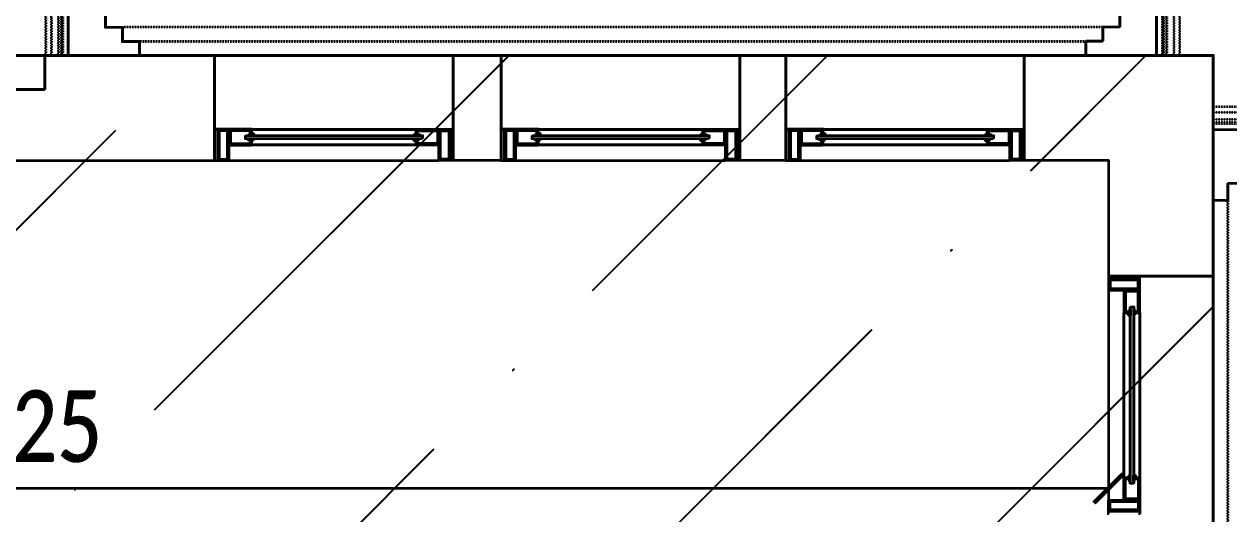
# Model space of a CAD drawing. Header units: inches. Extents: x 4821 to 127877, y 58012 to 433683.
# Drawn here: x 83571 to 87818, y 164339 to 166065 of the extents above; entities that cross this region are included whole.
import ezdxf

# ---------------------------------------------------------------- set-up
doc = ezdxf.new("R2010")
doc.units = ezdxf.units.IN
doc.header["$MEASUREMENT"] = 0
doc.linetypes.add('104-TYPICAL FLOOR$0$HIDDEN', pattern=[0.375, 0.25, -0.125])
for name, color, linetype in [('A-ANNO-DIMS', 90, 'Continuous'), ('A-ELV', 11, 'Continuous'), ('A-LIN-10', 8, 'Continuous'), ('A-WAL-CMU', 7, 'Continuous'), ('A-WALL', 53, 'Continuous'), ('A-WIN', 141, 'Continuous')]:
    doc.layers.add(name, color=color, linetype=linetype)
doc.styles.add('T25-100', font='calibri.ttf', dxfattribs={"width": 0.8, "height": 250})
doc.dimstyles.new('D100', dxfattribs={"dimtxt": 250, "dimasz": 100, "dimexe": 0.18, "dimexo": 0.0625, "dimgap": 90, "dimtad": 1, "dimdec": 0, "dimrnd": 5, "dimzin": 9, "dimdsep": 46, "dimtxsty": 'T25-100', "dimblk": 'ARCHTICK', "dimcen": 90, "dimse1": 1, "dimse2": 1, "dimclrd": 256, "dimclre": 90, "dimclrt": 7, "dimazin": 0, "dimtfac": 200, "dimtdec": 0, "dimtofl": 0, "dimtmove": 2, "dimatfit": 3, "dimldrblk": 'DOT', "dimfxl": 1, "dimtolj": 1, "dimarcsym": 0})

# ---------------------------------------------------------------- blocks, each defined once
blk = doc.blocks.new('nn win')
for points in [[(1073782.3, -1333384.7, 0.506094), (1073772.7, -1333379.1), (1073772.7, -1333381.8), (1073761.4, -1333381.8), (1073761.4, -1333384.7)], [(1074343.1, -1333384.7, -0.506094), (1074352.7, -1333379.1), (1074352.7, -1333381.8), (1074364, -1333381.8), (1074364, -1333384.7)], [(1073782.3, -1333396.7, -0.506094), (1073772.7, -1333402.3), (1073772.7, -1333399.7), (1073761.4, -1333399.7), (1073761.4, -1333396.7)], [(1074343.1, -1333396.7, 0.506094), (1074352.7, -1333402.3), (1074352.7, -1333399.7), (1074364, -1333399.7), (1074364, -1333396.7)]]:
    blk.add_hatch(color=2).paths.add_polyline_path(points)
at = {"color": 2}
for p, q in [((1073652.7, -1333363.2, -517.5), (1073642.7, -1333363.2, -517.5)), ((1074472.7, -1333363.2, -517.5), (1074482.7, -1333363.2, -517.5)), ((1073642.7, -1333473.2, -517.5), (1073652.7, -1333473.2, -517.5)), ((1074482.7, -1333473.2, -517.5), (1074472.7, -1333473.2, -517.5))]:
    blk.add_line(p, q, dxfattribs=at)
for p, q in [((1074352.7, -1333363.2, 517.5), (1073772.7, -1333363.2, -517.5)), ((1073772.7, -1333418.2, -517.5), (1074352.7, -1333418.2, 517.5)), ((1074432.7, -1333473.2, 703), (1073692.7, -1333473.2, -517.5))]:
    blk.add_line(p, q)
at = {"color": 2, "elevation": 1035}
for points in [[(1073652.7, -1333473.2), (1073692.7, -1333473.2), (1073692.7, -1333363.2), (1073692.7, -1333363.2), (1073692.7, -1333363.2), (1073652.7, -1333363.2)], [(1074472.7, -1333473.2), (1074432.7, -1333473.2), (1074432.7, -1333363.2), (1074432.7, -1333363.2), (1074432.7, -1333363.2), (1074472.7, -1333363.2)]]:
    blk.add_lwpolyline(points, close=True, dxfattribs=at)
at = {"color": 9, "elevation": 1035}
for points in [[(1073657.7, -1333468.2), (1073687.7, -1333468.2), (1073687.7, -1333368.2), (1073657.7, -1333368.2)], [(1074467.7, -1333468.2), (1074437.7, -1333468.2), (1074437.7, -1333368.2), (1074467.7, -1333368.2)]]:
    blk.add_lwpolyline(points, close=True, dxfattribs=at)
at = {"color": 2}
for points, elevation in [([(1073772.7, -1333384.7), (1073772.7, -1333363.2), (1073692.7, -1333363.2), (1073692.7, -1333418.2), (1073772.7, -1333418.2), (1073772.7, -1333396.7)], -517.5), ([(1074352.7, -1333384.7), (1074352.7, -1333363.2), (1074432.7, -1333363.2), (1074432.7, -1333418.2), (1074352.7, -1333418.2), (1074352.7, -1333396.7)], 517.5)]:
    blk.add_lwpolyline(points, dxfattribs=dict(at, elevation=elevation))
at = {"color": 9}
for points, elevation in [([(1073768.2, -1333384.7), (1073768.2, -1333367.7), (1073697.2, -1333367.7), (1073697.2, -1333413.7), (1073768.2, -1333413.7), (1073768.2, -1333396.7)], -517.5), ([(1074357.2, -1333384.7), (1074357.2, -1333367.7), (1074428.2, -1333367.7), (1074428.2, -1333413.7), (1074357.2, -1333413.7), (1074357.2, -1333396.7)], 517.5)]:
    blk.add_lwpolyline(points, dxfattribs=dict(at, elevation=elevation))
at = {"elevation": 1035}
blk.add_lwpolyline([(1073751.4, -1333396.7), (1074374, -1333396.7), (1074374, -1333384.7), (1073751.4, -1333384.7)], close=True, dxfattribs=at)
at = {"color": 2, "elevation": 1035}
for points in [[(1073782.3, -1333384.7, 0.506094), (1073772.7, -1333379.1), (1073772.7, -1333381.8), (1073761.4, -1333381.8), (1073761.4, -1333384.7)], [(1074343.1, -1333384.7, -0.506094), (1074352.7, -1333379.1), (1074352.7, -1333381.8), (1074364, -1333381.8), (1074364, -1333384.7)], [(1073782.3, -1333396.7, -0.506094), (1073772.7, -1333402.3), (1073772.7, -1333399.7), (1073761.4, -1333399.7), (1073761.4, -1333396.7)], [(1074343.1, -1333396.7, 0.506094), (1074352.7, -1333402.3), (1074352.7, -1333399.7), (1074364, -1333399.7), (1074364, -1333396.7)]]:
    blk.add_lwpolyline(points, format="xyb", close=True, dxfattribs=at)
blk = doc.blocks.new('kr')
at = {"layer": 'A-ELV'}
blk.add_line((1023877.5, -1333095), (1020301.6, -1333095, 0), dxfattribs=at)
at = {"layer": 'A-ELV', "elevation": 0}
blk.add_lwpolyline([(1020171.6, -1333095), (1020301.6, -1333095), (1020301.6, -1333145), (1020361.6, -1333145), (1020361.6, -1333195), (1020421.6, -1333195), (1020421.6, -1333245), (1020171.6, -1333245), (1020171.6, -1333095)], dxfattribs=at)
at = {"layer": 'A-ELV'}
blk.add_lwpolyline([(1024007.5, -1333095), (1023877.5, -1333095), (1023877.5, -1333145), (1023817.5, -1333145), (1023817.5, -1333195), (1023757.5, -1333195), (1023757.5, -1333245), (1024007.5, -1333245), (1024007.5, -1333095)], dxfattribs=at)
at = {"layer": 'A-LIN-10', "linetype": '104-TYPICAL FLOOR$0$HIDDEN', "ltscale": 0.4}
for p, q in [((1020091.2, -1332845, 0), (1020091.2, -1333245, 0)), ((1022307.5, -1332845), (1020091.2, -1332845, 0)), ((1022307.5, -1332845), (1024087.8, -1332845)), ((1024087.8, -1332845), (1024087.8, -1333245)), ((1020111.2, -1332895, 0), (1020111.2, -1333245, 0)), ((1022307.5, -1332895), (1020111.2, -1332895, 0)), ((1022307.5, -1332895), (1024067.8, -1332895)), ((1024067.8, -1332895), (1024067.8, -1333245)), ((1022307.5, -1332965), (1020136.2, -1332965, 0)), ((1020136.2, -1332965, 0), (1020136.2, -1333245, 0)), ((1022307.5, -1332965), (1024042.8, -1332965)), ((1024042.8, -1332965), (1024042.8, -1333245)), ((1020136.2, -1333005, 0), (1020136.2, -1333245, 0)), ((1022307.5, -1333005), (1020151.2, -1333005, 0)), ((1020151.2, -1333005, 0), (1020151.2, -1333245, 0)), ((1022307.5, -1333005), (1024027.8, -1333005)), ((1024027.8, -1333005), (1024027.8, -1333245)), ((1024042.8, -1333005), (1024042.8, -1333245)), ((1020146.6, -1333065, 0), (1020146.6, -1333245, 0)), ((1022307.5, -1333065), (1020146.6, -1333065, 0)), ((1022307.5, -1333065), (1024032.5, -1333065)), ((1024032.5, -1333065), (1024032.5, -1333245)), ((1020361.6, -1333145, 0), (1023817.5, -1333145)), ((1023757.5, -1333195), (1020421.6, -1333195, 0))]:
    blk.add_line(p, q, dxfattribs=at)
blk = doc.blocks.new('FIRST SLAB EDGE')
at = {"layer": 'A-WAL-CMU'}
for p, q in [((1195942.3, -1715443.5), (1195942.3, -1711443.5)), ((1193432.5, -1711813.5, 0), (1193262.2, -1711813.5, 0)), ((1194435.5, -1711813.5, 0), (1194272.5, -1711813.5, 0)), ((1195573, -1711813.5, 0), (1195275.6, -1711813.5, 0)), ((1195572.3, -1711813.5), (1195572.3, -1712220.3))]:
    blk.add_line(p, q, dxfattribs=at)
for points, elevation in [([(1190781.1, -1711813.5), (1192422.3, -1711813.5), (1192422.3, -1711443.5), (1191822.3, -1711443.5), (1191822.3, -1711563.5), (1191376.3, -1711563.5)], 0), ([(1193432.5, -1711813.5), (1193432.6, -1711443.5), (1193262.3, -1711443.5), (1193262.2, -1711813.5)], 0), ([(1194435.5, -1711813.5), (1194435.6, -1711443.5), (1194272.6, -1711443.5), (1194272.5, -1711813.5)], 0), ([(1195275.6, -1711813.5), (1195275.6, -1711443.5), (1195943, -1711443.5)], 0), ([(1195572.3, -1712220.3), (1195942.3, -1712220.3)], 1209.3)]:
    blk.add_lwpolyline(points, dxfattribs=dict(at, elevation=elevation))
at = {"layer": 'A-WAL-CMU', "xscale": -1}
blk.add_blockref('kr', (2215913.7, -378198.5, 848.3), dxfattribs=at)
at = {"layer": 'A-WAL-CMU', "xscale": -1, "rotation": 270}
blk.add_blockref('kr', (2529187.3, -2735711.7, 2057.5), dxfattribs=at)
at = {"layer": 'A-WIN', "xscale": -1}
for p in [(2266904.9, -378340.3, 0), (2267915.2, -378340.3, 0), (2268918.3, -378340.3, 0)]:
    blk.add_blockref('nn win', p, dxfattribs=at)
at = {"layer": 'A-WIN', "xscale": -1, "rotation": 270}
blk.add_blockref('nn win', (2529045.5, -2786702.9, 1209.3), dxfattribs=at)
blk = doc.blocks.new('_ArchTick')
at = {"color": 0, "linetype": 'ByBlock', "const_width": 0.15}
blk.add_lwpolyline([(-0.5, -0.5), (0.5, 0.5)], dxfattribs=at)
blk = doc.blocks.new('*D165')
at = {"layer": 'A-ANNO-DIMS', "lineweight": -2, "transparency": 16777216}
blk.add_line((87395.4, 164430.1), (79668, 164430.1), dxfattribs=at)
at = {"layer": 'Defpoints', "color": 0, "transparency": 16777216}
for p in [(79668, 164430.1), (79668, 164168.5, 0), (87395.4, 164168.5, 1209.3)]:
    blk.add_point(p, dxfattribs=at)
at = {"layer": 'A-ANNO-DIMS', "lineweight": -2, "transparency": 16777216, "xscale": 100, "yscale": 100, "zscale": 100, "rotation": 180}
blk.add_blockref('_ArchTick', (79668, 164430.1), dxfattribs=at)
at = {"layer": 'A-ANNO-DIMS', "lineweight": -2, "transparency": 16777216, "xscale": 100, "yscale": 100, "zscale": 100}
blk.add_blockref('_ArchTick', (87395.4, 164430.1), dxfattribs=at)
at = {"layer": 'A-ANNO-DIMS', "color": 7, "transparency": 16777216, "insert": (83531.7, 164648.2), "char_height": 250, "attachment_point": 5, "style": 'T25-100'}
blk.add_mtext('\\A1;7725', dxfattribs=at)
blk = doc.blocks.new('_Dot')
at = {"lineweight": -2}
blk.add_line((-0.5, 0), (-1, 0), dxfattribs=at)
at = {"const_width": 0.5}
blk.add_lwpolyline([(-0.25, 0, 1), (0.25, 0, 1)], format="xyb", close=True, dxfattribs=at)
blk = doc.blocks.new('*D361')
at = {"layer": 'A-ANNO-DIMS', "lineweight": -2, "transparency": 16777216}
blk.add_line((87392, 164427.1), (79664.6, 164427.1), dxfattribs=at)
at = {"layer": 'Defpoints', "color": 0, "transparency": 16777216}
for p in [(79664.6, 164427.1), (79664.6, 164165.6, 0), (87392, 164165.6, 1209.3)]:
    blk.add_point(p, dxfattribs=at)
at = {"layer": 'A-ANNO-DIMS', "lineweight": -2, "transparency": 16777216, "xscale": 100, "yscale": 100, "zscale": 100, "rotation": 180}
blk.add_blockref('_ArchTick', (79664.6, 164427.1), dxfattribs=at)
at = {"layer": 'A-ANNO-DIMS', "lineweight": -2, "transparency": 16777216, "xscale": 100, "yscale": 100, "zscale": 100}
blk.add_blockref('_ArchTick', (87392, 164427.1), dxfattribs=at)
at = {"layer": 'A-ANNO-DIMS', "color": 7, "transparency": 16777216, "insert": (83528.3, 164645.2), "char_height": 250, "attachment_point": 5, "style": 'T25-100'}
blk.add_mtext('\\A1;7725', dxfattribs=at)

msp = doc.modelspace()

# ---------------------------------------------------------------- hatches: boundary and pattern name
at = {"layer": 'A-WALL'}
h = msp.add_hatch(dxfattribs=at)
h.set_pattern_fill('ANSI36', color=5, scale=250)
h.set_pattern_definition([(45, (-1012683.5, -137256.6), (420.9495, 1543.4815), [1984.375, -396.875, 0, -396.875])])
h.paths.add_polyline_path([(87762.6, 165952.5), (79540.3, 165952.5), (79540.3, 152082.5), (85093.6, 152082.5), (85093.6, 155807.6), (87762.6, 155807.6)])
h = msp.add_hatch(dxfattribs=at)
h.set_pattern_fill('ANSI36', color=5, scale=250)
h.set_pattern_definition([(45, (-1012680.1, -137253.6), (420.9495, 1543.4815), [1984.375, -396.875, 0, -396.875])])
h.paths.add_polyline_path([(87766, 165955.5), (79543.7, 165955.5), (79543.7, 152085.5), (85097, 152085.5), (85097, 155810.6), (87766, 155810.6)])

# ---------------------------------------------------------------- linework, layer by layer
at = {"layer": 'A-WALL', "color": 1, "elevation": 0}
for points in [[(79539.6, 152082.5), (85092.9, 152082.5), (85092.9, 155807.6), (87762, 155807.6), (87762, 165952.5), (79539.6, 165952.5), (79539.6, 152082.5)], [(79543, 152085.5), (85096.3, 152085.5), (85096.3, 155810.6), (87765.4, 155810.6), (87765.4, 165955.5), (79543, 165955.5), (79543, 152085.5)]]:
    msp.add_lwpolyline(points, dxfattribs=at)

# ---------------------------------------------------------------- block references
at = {"layer": 'A-WAL-CMU'}
for p in [(-1108180.4, 1877396.1), (-1108177, 1877399)]:
    msp.add_blockref('FIRST SLAB EDGE', p, dxfattribs=at)

# ---------------------------------------------------------------- dimensions: what is measured, and where the dimension line sits
at = {"layer": 'A-ANNO-DIMS'}
for base, p1, p2, picture, middle in [((79668, 164430.1), (87395.4, 164168.5, 1209.3), (79668, 164168.5, 0), '*D165', (83531.7, 164648.2)), ((79664.6, 164427.1), (87392, 164165.6, 1209.3), (79664.6, 164165.6, 0), '*D361', (83528.3, 164645.2))]:
    dim = msp.add_linear_dim(base=base, p1=p1, p2=p2, dimstyle='D100', dxfattribs=at)
    dim.commit()
    dim.dimension.update_dxf_attribs({"geometry": picture, "text_midpoint": middle})

doc.saveas('drawing.dxf')
